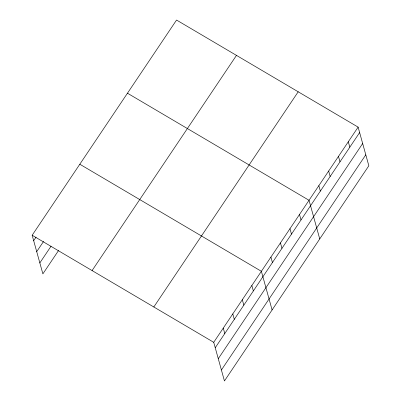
<?xml version="1.0" encoding="UTF-8"?>
<svg xmlns="http://www.w3.org/2000/svg" width="401" height="401" viewBox="0 0 401 401"><rect width="100%" height="100%" fill="white"/><g stroke="black" fill="none" stroke-linecap="round" stroke-linejoin="round"><path stroke-width="0.6" d="M32.165 235.242L176.555 20.05L358.123 127.127L368.835 165.758L224.445 380.95L213.728 342.314L32.165 235.242L42.877 273.873L58.536 250.54M33.674 240.68L36.055 237.131M36.712 251.633L43.519 241.492M39.839 262.921L51.072 246.184M92.08 270.575L236.475 55.383M153.814 306.981L298.204 91.789M213.728 342.314L358.123 127.127M215.237 347.757L359.632 132.566M218.274 358.71L362.669 143.523M221.407 369.998L365.797 154.806M127.463 93.212L309.031 200.289L319.742 238.926M79.814 164.23L261.377 271.302L272.094 309.938M348.304 141.759L349.812 147.197M338.484 156.39L339.993 161.834M328.665 171.026L330.173 176.465M318.845 185.658L320.354 191.097M299.497 214.495L301.006 219.933M289.968 228.695L291.477 234.134M280.439 242.896L281.948 248.339M270.911 257.101L272.419 262.54M251.848 285.507L253.357 290.946M242.319 299.707L243.828 305.151M232.791 313.908L234.299 319.351M223.262 328.113L224.771 333.552"/></g></svg>
